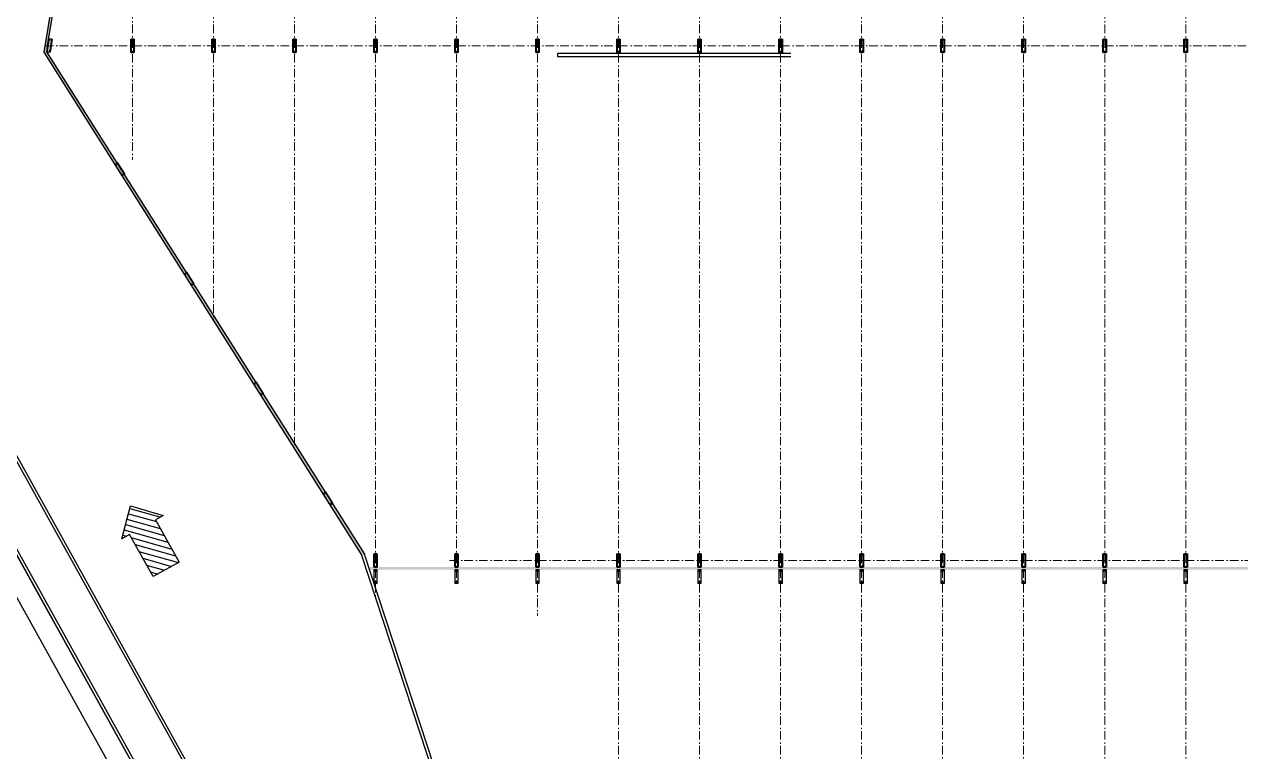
# Model space of a CAD drawing. Header units: millimetres. Extents: x 199 to 443, y 158 to 366.
# Drawn here: x 252.1 to 340.7, y 261.8 to 314.8 of the extents above; entities that cross this region are included whole.
import ezdxf

# ---------------------------------------------------------------- set-up
doc = ezdxf.new("R2010")
doc.units = ezdxf.units.MM
doc.linetypes.add('DASHED', pattern=[0.75, 0.5, -0.25])
doc.linetypes.add('STYLE_12', pattern=[1.04164, 0.625, -0.208282, 0.069427, -0.138931])
for name, color, linetype in [('000 - MUROS', 252, 'Continuous'), ('Caminos', 8, 'Continuous'), ('COTAS', 121, 'Continuous'), ('Mobiliario', 8, 'Continuous')]:
    doc.layers.add(name, color=color, linetype=linetype)
doc.layers.add('000 - ZOOM', color=1, linetype='DASHED', lineweight=30)
doc.layers.add('Eje-Columnas', color=252, linetype='STYLE_12', lineweight=5)

msp = doc.modelspace()

# ---------------------------------------------------------------- hatches: boundary and pattern name
at = {"layer": 'Caminos'}
h = msp.add_hatch(dxfattribs=at)
h.set_pattern_fill('ANSI31', color=256, scale=3.24087, angle=299.22659, style=0)
h.set_pattern_definition([(344.226593, (-606.88185, 3141.88112), (0.11012217, 0.389854063), [])])
h.paths.add_polyline_path([(259.842, 279.727), (262.228, 279.008), (261.662, 278.692), (263.38, 275.622), (261.489, 274.564), (259.772, 277.634), (259.206, 277.318)])
at = {"layer": 'Mobiliario', "transparency": 33554687}
h = msp.add_hatch(color=256, dxfattribs=at)
h.dxf.hatch_style = 1
h.paths.add_polyline_path([(259.696, 350.262), (253.528, 312.766), (253.737, 312.808), (259.867, 350.064)])
h = msp.add_hatch(color=256, dxfattribs=at)
h.dxf.hatch_style = 1
h.paths.add_polyline_path([(253.528, 312.766), (276.692, 276.116), (276.882, 276.179), (276.874, 276.202), (253.737, 312.808)])
h = msp.add_hatch(color=256, dxfattribs=at)
h.dxf.hatch_style = 1
h.paths.add_polyline_path([(413.517, 275.262), (277.28, 275.262), (277.28, 275.066), (413.517, 275.066)])

# ---------------------------------------------------------------- linework, layer by layer
at = {"layer": '000 - MUROS'}
for points in [[(253.809, 313.245), (259.867, 350.064), (289.642, 350.063), (289.642, 350.262), (259.696, 350.262), (253.528, 312.766), (276.692, 276.116)], [(253.777, 313.048), (253.737, 312.808), (276.874, 276.202)], [(253.828, 312.666), (253.954, 312.466)], [(307.938, 312.666), (290.938, 312.666)], [(290.938, 312.466), (307.938, 312.466)], [(289.373, 237.499), (276.692, 276.116)], [(289.563, 237.562), (276.874, 276.202)]]:
    msp.add_lwpolyline(points, dxfattribs=at)
at = {"layer": '000 - MUROS', "color": 8}
for points in [[(253.886, 313.761), (253.911, 313.758), (253.768, 312.798), (253.743, 312.802)], [(254.109, 313.728), (254.133, 313.725), (253.991, 312.765), (253.966, 312.769)], [(259.867, 313.73), (259.892, 313.73), (259.892, 312.76), (259.867, 312.76)], [(260.092, 313.73), (260.117, 313.73), (260.117, 312.76), (260.092, 312.76)], [(265.767, 313.73), (265.792, 313.73), (265.792, 312.76), (265.767, 312.76)], [(265.992, 313.73), (266.017, 313.73), (266.017, 312.76), (265.992, 312.76)], [(271.667, 313.73), (271.692, 313.73), (271.692, 312.76), (271.667, 312.76)], [(271.892, 313.73), (271.917, 313.73), (271.917, 312.76), (271.892, 312.76)], [(277.567, 313.73), (277.592, 313.73), (277.592, 312.76), (277.567, 312.76)], [(277.792, 313.73), (277.817, 313.73), (277.817, 312.76), (277.792, 312.76)], [(283.467, 313.73), (283.492, 313.73), (283.492, 312.76), (283.467, 312.76)], [(283.692, 313.73), (283.717, 313.73), (283.717, 312.76), (283.692, 312.76)], [(289.367, 313.73), (289.392, 313.73), (289.392, 312.76), (289.367, 312.76)], [(289.592, 313.73), (289.617, 313.73), (289.617, 312.76), (289.592, 312.76)], [(295.267, 313.73), (295.292, 313.73), (295.292, 312.76), (295.267, 312.76)], [(295.492, 313.73), (295.517, 313.73), (295.517, 312.76), (295.492, 312.76)], [(301.167, 313.73), (301.192, 313.73), (301.192, 312.76), (301.167, 312.76)], [(301.392, 313.73), (301.417, 313.73), (301.417, 312.76), (301.392, 312.76)], [(307.067, 313.73), (307.092, 313.73), (307.092, 312.76), (307.067, 312.76)], [(307.292, 313.73), (307.317, 313.73), (307.317, 312.76), (307.292, 312.76)], [(312.967, 313.73), (312.992, 313.73), (312.992, 312.76), (312.967, 312.76)], [(313.192, 313.73), (313.217, 313.73), (313.217, 312.76), (313.192, 312.76)], [(318.867, 313.73), (318.892, 313.73), (318.892, 312.76), (318.867, 312.76)], [(319.092, 313.73), (319.117, 313.73), (319.117, 312.76), (319.092, 312.76)], [(324.767, 313.73), (324.792, 313.73), (324.792, 312.76), (324.767, 312.76)], [(324.992, 313.73), (325.017, 313.73), (325.017, 312.76), (324.992, 312.76)], [(330.667, 313.73), (330.692, 313.73), (330.692, 312.76), (330.667, 312.76)], [(330.892, 313.73), (330.917, 313.73), (330.917, 312.76), (330.892, 312.76)], [(336.567, 313.73), (336.592, 313.73), (336.592, 312.76), (336.567, 312.76)], [(336.792, 313.73), (336.817, 313.73), (336.817, 312.76), (336.792, 312.76)], [(259.218, 303.765), (259.239, 303.778), (258.72, 304.598), (258.699, 304.584)], [(259.408, 303.885), (259.429, 303.899), (258.91, 304.718), (258.889, 304.705)], [(264.269, 295.772), (264.29, 295.786), (263.771, 296.605), (263.75, 296.592)], [(264.459, 295.893), (264.481, 295.906), (263.962, 296.726), (263.94, 296.712)], [(269.321, 287.78), (269.342, 287.793), (268.823, 288.613), (268.802, 288.599)], [(269.511, 287.9), (269.532, 287.914), (269.013, 288.733), (268.992, 288.72)], [(274.372, 279.787), (274.394, 279.801), (273.875, 280.62), (273.854, 280.607)], [(274.563, 279.908), (274.584, 279.921), (274.065, 280.741), (274.044, 280.727)], [(277.567, 276.23), (277.592, 276.23), (277.592, 275.26), (277.567, 275.26)], [(277.792, 276.23), (277.817, 276.23), (277.817, 275.26), (277.792, 275.26)], [(283.467, 276.23), (283.492, 276.23), (283.492, 275.26), (283.467, 275.26)], [(283.692, 276.23), (283.717, 276.23), (283.717, 275.26), (283.692, 275.26)], [(289.367, 276.23), (289.392, 276.23), (289.392, 275.26), (289.367, 275.26)], [(289.592, 276.23), (289.617, 276.23), (289.617, 275.26), (289.592, 275.26)], [(295.267, 276.23), (295.292, 276.23), (295.292, 275.26), (295.267, 275.26)], [(295.492, 276.23), (295.517, 276.23), (295.517, 275.26), (295.492, 275.26)], [(301.167, 276.23), (301.192, 276.23), (301.192, 275.26), (301.167, 275.26)], [(301.392, 276.23), (301.417, 276.23), (301.417, 275.26), (301.392, 275.26)], [(307.067, 276.23), (307.092, 276.23), (307.092, 275.26), (307.067, 275.26)], [(307.292, 276.23), (307.317, 276.23), (307.317, 275.26), (307.292, 275.26)], [(312.967, 276.23), (312.992, 276.23), (312.992, 275.26), (312.967, 275.26)], [(313.192, 276.23), (313.217, 276.23), (313.217, 275.26), (313.192, 275.26)], [(318.867, 276.23), (318.892, 276.23), (318.892, 275.26), (318.867, 275.26)], [(319.092, 276.23), (319.117, 276.23), (319.117, 275.26), (319.092, 275.26)], [(324.767, 276.23), (324.792, 276.23), (324.792, 275.26), (324.767, 275.26)], [(324.992, 276.23), (325.017, 276.23), (325.017, 275.26), (324.992, 275.26)], [(330.667, 276.23), (330.692, 276.23), (330.692, 275.26), (330.667, 275.26)], [(330.892, 276.23), (330.917, 276.23), (330.917, 275.26), (330.892, 275.26)], [(336.567, 276.23), (336.592, 276.23), (336.592, 275.26), (336.567, 275.26)], [(336.792, 276.23), (336.817, 276.23), (336.817, 275.26), (336.792, 275.26)], [(277.567, 274.094), (277.592, 274.094), (277.592, 275.064), (277.567, 275.064)], [(277.792, 274.094), (277.817, 274.094), (277.817, 275.064), (277.792, 275.064)], [(283.467, 274.094), (283.492, 274.094), (283.492, 275.064), (283.467, 275.064)], [(283.692, 274.094), (283.717, 274.094), (283.717, 275.064), (283.692, 275.064)], [(289.367, 274.094), (289.392, 274.094), (289.392, 275.064), (289.367, 275.064)], [(289.592, 274.094), (289.617, 274.094), (289.617, 275.064), (289.592, 275.064)], [(295.267, 274.094), (295.292, 274.094), (295.292, 275.064), (295.267, 275.064)], [(295.492, 274.094), (295.517, 274.094), (295.517, 275.064), (295.492, 275.064)], [(301.167, 274.094), (301.192, 274.094), (301.192, 275.064), (301.167, 275.064)], [(301.392, 274.094), (301.417, 274.094), (301.417, 275.064), (301.392, 275.064)], [(307.067, 274.094), (307.092, 274.094), (307.092, 275.064), (307.067, 275.064)], [(307.292, 274.094), (307.317, 274.094), (307.317, 275.064), (307.292, 275.064)], [(312.967, 274.094), (312.992, 274.094), (312.992, 275.064), (312.967, 275.064)], [(313.192, 274.094), (313.217, 274.094), (313.217, 275.064), (313.192, 275.064)], [(318.867, 274.094), (318.892, 274.094), (318.892, 275.064), (318.867, 275.064)], [(319.092, 274.094), (319.117, 274.094), (319.117, 275.064), (319.092, 275.064)], [(324.767, 274.094), (324.792, 274.094), (324.792, 275.064), (324.767, 275.064)], [(324.992, 274.094), (325.017, 274.094), (325.017, 275.064), (324.992, 275.064)], [(330.667, 274.094), (330.692, 274.094), (330.692, 275.064), (330.667, 275.064)], [(330.892, 274.094), (330.917, 274.094), (330.917, 275.064), (330.892, 275.064)], [(336.567, 274.094), (336.592, 274.094), (336.592, 275.064), (336.567, 275.064)], [(336.792, 274.094), (336.817, 274.094), (336.817, 275.064), (336.792, 275.064)]]:
    msp.add_lwpolyline(points, close=True, dxfattribs=at)
at = {"layer": '000 - MUROS'}
for points in [[(253.947, 313.659), (253.946, 313.652), (253.901, 313.658, -0.414214), (253.897, 313.664), (253.91, 313.753, -0.414214), (253.916, 313.757), (254.104, 313.729, -0.414214), (254.108, 313.723), (254.095, 313.634, -0.414214), (254.089, 313.63), (254.045, 313.637), (254.046, 313.645), (254.082, 313.639, 0.414214), (254.088, 313.643), (254.099, 313.717, 0.414214), (254.095, 313.722), (253.923, 313.748, 0.414214), (253.917, 313.744), (253.906, 313.671, 0.414214), (253.91, 313.665)], [(259.942, 313.638), (259.942, 313.63), (259.897, 313.63, -0.414214), (259.892, 313.635), (259.892, 313.725, -0.414214), (259.897, 313.73), (260.087, 313.73, -0.414214), (260.092, 313.725), (260.092, 313.635, -0.414214), (260.087, 313.63), (260.042, 313.63), (260.042, 313.638), (260.079, 313.638, 0.414214), (260.084, 313.643), (260.084, 313.717, 0.414214), (260.079, 313.722), (259.905, 313.722, 0.414214), (259.9, 313.717), (259.9, 313.643, 0.414214), (259.905, 313.638)], [(265.842, 313.638), (265.842, 313.63), (265.797, 313.63, -0.414214), (265.792, 313.635), (265.792, 313.725, -0.414214), (265.797, 313.73), (265.987, 313.73, -0.414214), (265.992, 313.725), (265.992, 313.635, -0.414214), (265.987, 313.63), (265.942, 313.63), (265.942, 313.638), (265.979, 313.638, 0.414214), (265.984, 313.643), (265.984, 313.717, 0.414214), (265.979, 313.722), (265.805, 313.722, 0.414214), (265.8, 313.717), (265.8, 313.643, 0.414214), (265.805, 313.638)], [(271.742, 313.638), (271.742, 313.63), (271.697, 313.63, -0.414214), (271.692, 313.635), (271.692, 313.725, -0.414214), (271.697, 313.73), (271.887, 313.73, -0.414214), (271.892, 313.725), (271.892, 313.635, -0.414214), (271.887, 313.63), (271.842, 313.63), (271.842, 313.638), (271.879, 313.638, 0.414214), (271.884, 313.643), (271.884, 313.717, 0.414214), (271.879, 313.722), (271.705, 313.722, 0.414214), (271.7, 313.717), (271.7, 313.643, 0.414214), (271.705, 313.638)], [(277.642, 313.638), (277.642, 313.63), (277.597, 313.63, -0.414214), (277.592, 313.635), (277.592, 313.725, -0.414214), (277.597, 313.73), (277.787, 313.73, -0.414214), (277.792, 313.725), (277.792, 313.635, -0.414214), (277.787, 313.63), (277.742, 313.63), (277.742, 313.638), (277.779, 313.638, 0.414214), (277.784, 313.643), (277.784, 313.717, 0.414214), (277.779, 313.722), (277.605, 313.722, 0.414214), (277.6, 313.717), (277.6, 313.643, 0.414214), (277.605, 313.638)], [(283.542, 313.638), (283.542, 313.63), (283.497, 313.63, -0.414214), (283.492, 313.635), (283.492, 313.725, -0.414214), (283.497, 313.73), (283.687, 313.73, -0.414214), (283.692, 313.725), (283.692, 313.635, -0.414214), (283.687, 313.63), (283.642, 313.63), (283.642, 313.638), (283.679, 313.638, 0.414214), (283.684, 313.643), (283.684, 313.717, 0.414214), (283.679, 313.722), (283.505, 313.722, 0.414214), (283.5, 313.717), (283.5, 313.643, 0.414214), (283.505, 313.638)], [(289.442, 313.638), (289.442, 313.63), (289.397, 313.63, -0.414214), (289.392, 313.635), (289.392, 313.725, -0.414214), (289.397, 313.73), (289.587, 313.73, -0.414214), (289.592, 313.725), (289.592, 313.635, -0.414214), (289.587, 313.63), (289.542, 313.63), (289.542, 313.638), (289.579, 313.638, 0.414214), (289.584, 313.643), (289.584, 313.717, 0.414214), (289.579, 313.722), (289.405, 313.722, 0.414214), (289.4, 313.717), (289.4, 313.643, 0.414214), (289.405, 313.638)], [(295.342, 313.638), (295.342, 313.63), (295.297, 313.63, -0.414214), (295.292, 313.635), (295.292, 313.725, -0.414214), (295.297, 313.73), (295.487, 313.73, -0.414214), (295.492, 313.725), (295.492, 313.635, -0.414214), (295.487, 313.63), (295.442, 313.63), (295.442, 313.638), (295.479, 313.638, 0.414214), (295.484, 313.643), (295.484, 313.717, 0.414214), (295.479, 313.722), (295.305, 313.722, 0.414214), (295.3, 313.717), (295.3, 313.643, 0.414214), (295.305, 313.638)], [(301.242, 313.638), (301.242, 313.63), (301.197, 313.63, -0.414214), (301.192, 313.635), (301.192, 313.725, -0.414214), (301.197, 313.73), (301.387, 313.73, -0.414214), (301.392, 313.725), (301.392, 313.635, -0.414214), (301.387, 313.63), (301.342, 313.63), (301.342, 313.638), (301.379, 313.638, 0.414214), (301.384, 313.643), (301.384, 313.717, 0.414214), (301.379, 313.722), (301.205, 313.722, 0.414214), (301.2, 313.717), (301.2, 313.643, 0.414214), (301.205, 313.638)], [(307.142, 313.638), (307.142, 313.63), (307.097, 313.63, -0.414214), (307.092, 313.635), (307.092, 313.725, -0.414214), (307.097, 313.73), (307.287, 313.73, -0.414214), (307.292, 313.725), (307.292, 313.635, -0.414214), (307.287, 313.63), (307.242, 313.63), (307.242, 313.638), (307.279, 313.638, 0.414214), (307.284, 313.643), (307.284, 313.717, 0.414214), (307.279, 313.722), (307.105, 313.722, 0.414214), (307.1, 313.717), (307.1, 313.643, 0.414214), (307.105, 313.638)], [(313.042, 313.638), (313.042, 313.63), (312.997, 313.63, -0.414214), (312.992, 313.635), (312.992, 313.725, -0.414214), (312.997, 313.73), (313.187, 313.73, -0.414214), (313.192, 313.725), (313.192, 313.635, -0.414214), (313.187, 313.63), (313.142, 313.63), (313.142, 313.638), (313.179, 313.638, 0.414214), (313.184, 313.643), (313.184, 313.717, 0.414214), (313.179, 313.722), (313.005, 313.722, 0.414214), (313, 313.717), (313, 313.643, 0.414214), (313.005, 313.638)], [(318.942, 313.638), (318.942, 313.63), (318.897, 313.63, -0.414214), (318.892, 313.635), (318.892, 313.725, -0.414214), (318.897, 313.73), (319.087, 313.73, -0.414214), (319.092, 313.725), (319.092, 313.635, -0.414214), (319.087, 313.63), (319.042, 313.63), (319.042, 313.638), (319.079, 313.638, 0.414214), (319.084, 313.643), (319.084, 313.717, 0.414214), (319.079, 313.722), (318.905, 313.722, 0.414214), (318.9, 313.717), (318.9, 313.643, 0.414214), (318.905, 313.638)], [(324.842, 313.638), (324.842, 313.63), (324.797, 313.63, -0.414214), (324.792, 313.635), (324.792, 313.725, -0.414214), (324.797, 313.73), (324.987, 313.73, -0.414214), (324.992, 313.725), (324.992, 313.635, -0.414214), (324.987, 313.63), (324.942, 313.63), (324.942, 313.638), (324.979, 313.638, 0.414214), (324.984, 313.643), (324.984, 313.717, 0.414214), (324.979, 313.722), (324.805, 313.722, 0.414214), (324.8, 313.717), (324.8, 313.643, 0.414214), (324.805, 313.638)], [(330.742, 313.638), (330.742, 313.63), (330.697, 313.63, -0.414214), (330.692, 313.635), (330.692, 313.725, -0.414214), (330.697, 313.73), (330.887, 313.73, -0.414214), (330.892, 313.725), (330.892, 313.635, -0.414214), (330.887, 313.63), (330.842, 313.63), (330.842, 313.638), (330.879, 313.638, 0.414214), (330.884, 313.643), (330.884, 313.717, 0.414214), (330.879, 313.722), (330.705, 313.722, 0.414214), (330.7, 313.717), (330.7, 313.643, 0.414214), (330.705, 313.638)], [(336.642, 313.638), (336.642, 313.63), (336.597, 313.63, -0.414214), (336.592, 313.635), (336.592, 313.725, -0.414214), (336.597, 313.73), (336.787, 313.73, -0.414214), (336.792, 313.725), (336.792, 313.635, -0.414214), (336.787, 313.63), (336.742, 313.63), (336.742, 313.638), (336.779, 313.638, 0.414214), (336.784, 313.643), (336.784, 313.717, 0.414214), (336.779, 313.722), (336.605, 313.722, 0.414214), (336.6, 313.717), (336.6, 313.643, 0.414214), (336.605, 313.638)], [(253.831, 312.882), (253.832, 312.89), (253.788, 312.897, 0.414214), (253.782, 312.892), (253.769, 312.803, 0.414214), (253.773, 312.798), (253.961, 312.77, 0.414214), (253.967, 312.774), (253.98, 312.863, 0.414214), (253.976, 312.869), (253.931, 312.875), (253.93, 312.867), (253.966, 312.862, -0.414214), (253.971, 312.856), (253.96, 312.783, -0.414214), (253.954, 312.779), (253.782, 312.804, -0.414214), (253.778, 312.81), (253.789, 312.883, -0.414214), (253.794, 312.887)], [(259.942, 312.852), (259.942, 312.86), (259.897, 312.86, 0.414214), (259.892, 312.855), (259.892, 312.765, 0.414214), (259.897, 312.76), (260.087, 312.76, 0.414214), (260.092, 312.765), (260.092, 312.855, 0.414214), (260.087, 312.86), (260.042, 312.86), (260.042, 312.852), (260.079, 312.852, -0.414214), (260.084, 312.847), (260.084, 312.773, -0.414214), (260.079, 312.768), (259.905, 312.768, -0.414214), (259.9, 312.773), (259.9, 312.847, -0.414214), (259.905, 312.852)], [(265.842, 312.852), (265.842, 312.86), (265.797, 312.86, 0.414214), (265.792, 312.855), (265.792, 312.765, 0.414214), (265.797, 312.76), (265.987, 312.76, 0.414214), (265.992, 312.765), (265.992, 312.855, 0.414214), (265.987, 312.86), (265.942, 312.86), (265.942, 312.852), (265.979, 312.852, -0.414214), (265.984, 312.847), (265.984, 312.773, -0.414214), (265.979, 312.768), (265.805, 312.768, -0.414214), (265.8, 312.773), (265.8, 312.847, -0.414214), (265.805, 312.852)], [(271.742, 312.852), (271.742, 312.86), (271.697, 312.86, 0.414214), (271.692, 312.855), (271.692, 312.765, 0.414214), (271.697, 312.76), (271.887, 312.76, 0.414214), (271.892, 312.765), (271.892, 312.855, 0.414214), (271.887, 312.86), (271.842, 312.86), (271.842, 312.852), (271.879, 312.852, -0.414214), (271.884, 312.847), (271.884, 312.773, -0.414214), (271.879, 312.768), (271.705, 312.768, -0.414214), (271.7, 312.773), (271.7, 312.847, -0.414214), (271.705, 312.852)], [(277.642, 312.852), (277.642, 312.86), (277.597, 312.86, 0.414214), (277.592, 312.855), (277.592, 312.765, 0.414214), (277.597, 312.76), (277.787, 312.76, 0.414214), (277.792, 312.765), (277.792, 312.855, 0.414214), (277.787, 312.86), (277.742, 312.86), (277.742, 312.852), (277.779, 312.852, -0.414214), (277.784, 312.847), (277.784, 312.773, -0.414214), (277.779, 312.768), (277.605, 312.768, -0.414214), (277.6, 312.773), (277.6, 312.847, -0.414214), (277.605, 312.852)], [(283.542, 312.852), (283.542, 312.86), (283.497, 312.86, 0.414214), (283.492, 312.855), (283.492, 312.765, 0.414214), (283.497, 312.76), (283.687, 312.76, 0.414214), (283.692, 312.765), (283.692, 312.855, 0.414214), (283.687, 312.86), (283.642, 312.86), (283.642, 312.852), (283.679, 312.852, -0.414214), (283.684, 312.847), (283.684, 312.773, -0.414214), (283.679, 312.768), (283.505, 312.768, -0.414214), (283.5, 312.773), (283.5, 312.847, -0.414214), (283.505, 312.852)], [(289.442, 312.852), (289.442, 312.86), (289.397, 312.86, 0.414214), (289.392, 312.855), (289.392, 312.765, 0.414214), (289.397, 312.76), (289.587, 312.76, 0.414214), (289.592, 312.765), (289.592, 312.855, 0.414214), (289.587, 312.86), (289.542, 312.86), (289.542, 312.852), (289.579, 312.852, -0.414214), (289.584, 312.847), (289.584, 312.773, -0.414214), (289.579, 312.768), (289.405, 312.768, -0.414214), (289.4, 312.773), (289.4, 312.847, -0.414214), (289.405, 312.852)], [(295.342, 312.852), (295.342, 312.86), (295.297, 312.86, 0.414214), (295.292, 312.855), (295.292, 312.765, 0.414214), (295.297, 312.76), (295.487, 312.76, 0.414214), (295.492, 312.765), (295.492, 312.855, 0.414214), (295.487, 312.86), (295.442, 312.86), (295.442, 312.852), (295.479, 312.852, -0.414214), (295.484, 312.847), (295.484, 312.773, -0.414214), (295.479, 312.768), (295.305, 312.768, -0.414214), (295.3, 312.773), (295.3, 312.847, -0.414214), (295.305, 312.852)], [(301.242, 312.852), (301.242, 312.86), (301.197, 312.86, 0.414214), (301.192, 312.855), (301.192, 312.765, 0.414214), (301.197, 312.76), (301.387, 312.76, 0.414214), (301.392, 312.765), (301.392, 312.855, 0.414214), (301.387, 312.86), (301.342, 312.86), (301.342, 312.852), (301.379, 312.852, -0.414214), (301.384, 312.847), (301.384, 312.773, -0.414214), (301.379, 312.768), (301.205, 312.768, -0.414214), (301.2, 312.773), (301.2, 312.847, -0.414214), (301.205, 312.852)], [(307.142, 312.852), (307.142, 312.86), (307.097, 312.86, 0.414214), (307.092, 312.855), (307.092, 312.765, 0.414214), (307.097, 312.76), (307.287, 312.76, 0.414214), (307.292, 312.765), (307.292, 312.855, 0.414214), (307.287, 312.86), (307.242, 312.86), (307.242, 312.852), (307.279, 312.852, -0.414214), (307.284, 312.847), (307.284, 312.773, -0.414214), (307.279, 312.768), (307.105, 312.768, -0.414214), (307.1, 312.773), (307.1, 312.847, -0.414214), (307.105, 312.852)], [(313.042, 312.852), (313.042, 312.86), (312.997, 312.86, 0.414214), (312.992, 312.855), (312.992, 312.765, 0.414214), (312.997, 312.76), (313.187, 312.76, 0.414214), (313.192, 312.765), (313.192, 312.855, 0.414214), (313.187, 312.86), (313.142, 312.86), (313.142, 312.852), (313.179, 312.852, -0.414214), (313.184, 312.847), (313.184, 312.773, -0.414214), (313.179, 312.768), (313.005, 312.768, -0.414214), (313, 312.773), (313, 312.847, -0.414214), (313.005, 312.852)], [(318.942, 312.852), (318.942, 312.86), (318.897, 312.86, 0.414214), (318.892, 312.855), (318.892, 312.765, 0.414214), (318.897, 312.76), (319.087, 312.76, 0.414214), (319.092, 312.765), (319.092, 312.855, 0.414214), (319.087, 312.86), (319.042, 312.86), (319.042, 312.852), (319.079, 312.852, -0.414214), (319.084, 312.847), (319.084, 312.773, -0.414214), (319.079, 312.768), (318.905, 312.768, -0.414214), (318.9, 312.773), (318.9, 312.847, -0.414214), (318.905, 312.852)], [(324.842, 312.852), (324.842, 312.86), (324.797, 312.86, 0.414214), (324.792, 312.855), (324.792, 312.765, 0.414214), (324.797, 312.76), (324.987, 312.76, 0.414214), (324.992, 312.765), (324.992, 312.855, 0.414214), (324.987, 312.86), (324.942, 312.86), (324.942, 312.852), (324.979, 312.852, -0.414214), (324.984, 312.847), (324.984, 312.773, -0.414214), (324.979, 312.768), (324.805, 312.768, -0.414214), (324.8, 312.773), (324.8, 312.847, -0.414214), (324.805, 312.852)], [(330.742, 312.852), (330.742, 312.86), (330.697, 312.86, 0.414214), (330.692, 312.855), (330.692, 312.765, 0.414214), (330.697, 312.76), (330.887, 312.76, 0.414214), (330.892, 312.765), (330.892, 312.855, 0.414214), (330.887, 312.86), (330.842, 312.86), (330.842, 312.852), (330.879, 312.852, -0.414214), (330.884, 312.847), (330.884, 312.773, -0.414214), (330.879, 312.768), (330.705, 312.768, -0.414214), (330.7, 312.773), (330.7, 312.847, -0.414214), (330.705, 312.852)], [(336.642, 312.852), (336.642, 312.86), (336.597, 312.86, 0.414214), (336.592, 312.855), (336.592, 312.765, 0.414214), (336.597, 312.76), (336.787, 312.76, 0.414214), (336.792, 312.765), (336.792, 312.855, 0.414214), (336.787, 312.86), (336.742, 312.86), (336.742, 312.852), (336.779, 312.852, -0.414214), (336.784, 312.847), (336.784, 312.773, -0.414214), (336.779, 312.768), (336.605, 312.768, -0.414214), (336.6, 312.773), (336.6, 312.847, -0.414214), (336.605, 312.852)], [(258.811, 304.547), (258.816, 304.54), (258.778, 304.516, -0.414214), (258.771, 304.517), (258.723, 304.593, -0.414214), (258.724, 304.6), (258.885, 304.702, -0.414214), (258.892, 304.7), (258.94, 304.624, -0.414214), (258.938, 304.618), (258.9, 304.593), (258.896, 304.6), (258.927, 304.62, 0.414214), (258.929, 304.627), (258.889, 304.689, 0.414214), (258.882, 304.691), (258.735, 304.598, 0.414214), (258.734, 304.591), (258.773, 304.528, 0.414214), (258.78, 304.527)], [(259.232, 303.883), (259.228, 303.889), (259.19, 303.865, 0.414214), (259.188, 303.858), (259.236, 303.782, 0.414214), (259.243, 303.781), (259.404, 303.883, 0.414214), (259.405, 303.889), (259.357, 303.965, 0.414214), (259.35, 303.967), (259.312, 303.943), (259.316, 303.936), (259.348, 303.956, -0.414214), (259.355, 303.954), (259.394, 303.892, -0.414214), (259.393, 303.885), (259.246, 303.792, -0.414214), (259.239, 303.793), (259.199, 303.856, -0.414214), (259.201, 303.863)], [(263.863, 296.554), (263.867, 296.547), (263.829, 296.523, -0.414214), (263.822, 296.525), (263.774, 296.601, -0.414214), (263.776, 296.608), (263.936, 296.71, -0.414214), (263.943, 296.708), (263.991, 296.632, -0.414214), (263.99, 296.625), (263.952, 296.601), (263.947, 296.608), (263.979, 296.628, 0.414214), (263.98, 296.634), (263.941, 296.697, 0.414214), (263.934, 296.698), (263.787, 296.605, 0.414214), (263.785, 296.599), (263.825, 296.536, 0.414214), (263.832, 296.534)], [(264.283, 295.89), (264.279, 295.897), (264.241, 295.873, 0.414214), (264.24, 295.866), (264.288, 295.79, 0.414214), (264.295, 295.788), (264.455, 295.89, 0.414214), (264.457, 295.897), (264.409, 295.973, 0.414214), (264.402, 295.974), (264.364, 295.95), (264.368, 295.944), (264.399, 295.963, -0.414214), (264.406, 295.962), (264.446, 295.899, -0.414214), (264.444, 295.892), (264.297, 295.799, -0.414214), (264.29, 295.801), (264.251, 295.863, -0.414214), (264.252, 295.87)], [(268.915, 288.562), (268.919, 288.555), (268.881, 288.531, -0.414214), (268.874, 288.532), (268.826, 288.608, -0.414214), (268.827, 288.615), (268.988, 288.717, -0.414214), (268.995, 288.715), (269.043, 288.639, -0.414214), (269.041, 288.633), (269.003, 288.608), (268.999, 288.615), (269.03, 288.635, 0.414214), (269.032, 288.642), (268.992, 288.704, 0.414214), (268.985, 288.706), (268.838, 288.613, 0.414214), (268.837, 288.606), (268.876, 288.543, 0.414214), (268.883, 288.542)], [(269.335, 287.898), (269.331, 287.904), (269.293, 287.88, 0.414214), (269.291, 287.873), (269.339, 287.797, 0.414214), (269.346, 287.796), (269.507, 287.897, 0.414214), (269.508, 287.904), (269.46, 287.98, 0.414214), (269.453, 287.982), (269.415, 287.958), (269.419, 287.951), (269.451, 287.971, -0.414214), (269.458, 287.969), (269.497, 287.907, -0.414214), (269.496, 287.9), (269.349, 287.807, -0.414214), (269.342, 287.808), (269.302, 287.871, -0.414214), (269.304, 287.878)], [(273.966, 280.569), (273.97, 280.562), (273.932, 280.538, -0.414214), (273.925, 280.54), (273.877, 280.616, -0.414214), (273.879, 280.623), (274.039, 280.725, -0.414214), (274.046, 280.723), (274.094, 280.647, -0.414214), (274.093, 280.64), (274.055, 280.616), (274.051, 280.623), (274.082, 280.643, 0.414214), (274.083, 280.649), (274.044, 280.712, 0.414214), (274.037, 280.713), (273.89, 280.62, 0.414214), (273.888, 280.614), (273.928, 280.551, 0.414214), (273.935, 280.549)], [(274.387, 279.905), (274.382, 279.912), (274.344, 279.888, 0.414214), (274.343, 279.881), (274.391, 279.805, 0.414214), (274.398, 279.803), (274.558, 279.905, 0.414214), (274.56, 279.912), (274.512, 279.988, 0.414214), (274.505, 279.989), (274.467, 279.965), (274.471, 279.959), (274.502, 279.978, -0.414214), (274.509, 279.977), (274.549, 279.914, -0.414214), (274.547, 279.907), (274.4, 279.814, -0.414214), (274.393, 279.816), (274.354, 279.878, -0.414214), (274.355, 279.885)], [(277.642, 276.138), (277.642, 276.13), (277.597, 276.13, -0.414214), (277.592, 276.135), (277.592, 276.225, -0.414214), (277.597, 276.23), (277.787, 276.23, -0.414214), (277.792, 276.225), (277.792, 276.135, -0.414214), (277.787, 276.13), (277.742, 276.13), (277.742, 276.138), (277.779, 276.138, 0.414214), (277.784, 276.143), (277.784, 276.217, 0.414214), (277.779, 276.222), (277.605, 276.222, 0.414214), (277.6, 276.217), (277.6, 276.143, 0.414214), (277.605, 276.138)], [(283.542, 276.138), (283.542, 276.13), (283.497, 276.13, -0.414214), (283.492, 276.135), (283.492, 276.225, -0.414214), (283.497, 276.23), (283.687, 276.23, -0.414214), (283.692, 276.225), (283.692, 276.135, -0.414214), (283.687, 276.13), (283.642, 276.13), (283.642, 276.138), (283.679, 276.138, 0.414214), (283.684, 276.143), (283.684, 276.217, 0.414214), (283.679, 276.222), (283.505, 276.222, 0.414214), (283.5, 276.217), (283.5, 276.143, 0.414214), (283.505, 276.138)], [(289.442, 276.138), (289.442, 276.13), (289.397, 276.13, -0.414214), (289.392, 276.135), (289.392, 276.225, -0.414214), (289.397, 276.23), (289.587, 276.23, -0.414214), (289.592, 276.225), (289.592, 276.135, -0.414214), (289.587, 276.13), (289.542, 276.13), (289.542, 276.138), (289.579, 276.138, 0.414214), (289.584, 276.143), (289.584, 276.217, 0.414214), (289.579, 276.222), (289.405, 276.222, 0.414214), (289.4, 276.217), (289.4, 276.143, 0.414214), (289.405, 276.138)], [(295.342, 276.138), (295.342, 276.13), (295.297, 276.13, -0.414214), (295.292, 276.135), (295.292, 276.225, -0.414214), (295.297, 276.23), (295.487, 276.23, -0.414214), (295.492, 276.225), (295.492, 276.135, -0.414214), (295.487, 276.13), (295.442, 276.13), (295.442, 276.138), (295.479, 276.138, 0.414214), (295.484, 276.143), (295.484, 276.217, 0.414214), (295.479, 276.222), (295.305, 276.222, 0.414214), (295.3, 276.217), (295.3, 276.143, 0.414214), (295.305, 276.138)], [(301.242, 276.138), (301.242, 276.13), (301.197, 276.13, -0.414214), (301.192, 276.135), (301.192, 276.225, -0.414214), (301.197, 276.23), (301.387, 276.23, -0.414214), (301.392, 276.225), (301.392, 276.135, -0.414214), (301.387, 276.13), (301.342, 276.13), (301.342, 276.138), (301.379, 276.138, 0.414214), (301.384, 276.143), (301.384, 276.217, 0.414214), (301.379, 276.222), (301.205, 276.222, 0.414214), (301.2, 276.217), (301.2, 276.143, 0.414214), (301.205, 276.138)], [(307.142, 276.138), (307.142, 276.13), (307.097, 276.13, -0.414214), (307.092, 276.135), (307.092, 276.225, -0.414214), (307.097, 276.23), (307.287, 276.23, -0.414214), (307.292, 276.225), (307.292, 276.135, -0.414214), (307.287, 276.13), (307.242, 276.13), (307.242, 276.138), (307.279, 276.138, 0.414214), (307.284, 276.143), (307.284, 276.217, 0.414214), (307.279, 276.222), (307.105, 276.222, 0.414214), (307.1, 276.217), (307.1, 276.143, 0.414214), (307.105, 276.138)], [(313.042, 276.138), (313.042, 276.13), (312.997, 276.13, -0.414214), (312.992, 276.135), (312.992, 276.225, -0.414214), (312.997, 276.23), (313.187, 276.23, -0.414214), (313.192, 276.225), (313.192, 276.135, -0.414214), (313.187, 276.13), (313.142, 276.13), (313.142, 276.138), (313.179, 276.138, 0.414214), (313.184, 276.143), (313.184, 276.217, 0.414214), (313.179, 276.222), (313.005, 276.222, 0.414214), (313, 276.217), (313, 276.143, 0.414214), (313.005, 276.138)], [(318.942, 276.138), (318.942, 276.13), (318.897, 276.13, -0.414214), (318.892, 276.135), (318.892, 276.225, -0.414214), (318.897, 276.23), (319.087, 276.23, -0.414214), (319.092, 276.225), (319.092, 276.135, -0.414214), (319.087, 276.13), (319.042, 276.13), (319.042, 276.138), (319.079, 276.138, 0.414214), (319.084, 276.143), (319.084, 276.217, 0.414214), (319.079, 276.222), (318.905, 276.222, 0.414214), (318.9, 276.217), (318.9, 276.143, 0.414214), (318.905, 276.138)], [(324.842, 276.138), (324.842, 276.13), (324.797, 276.13, -0.414214), (324.792, 276.135), (324.792, 276.225, -0.414214), (324.797, 276.23), (324.987, 276.23, -0.414214), (324.992, 276.225), (324.992, 276.135, -0.414214), (324.987, 276.13), (324.942, 276.13), (324.942, 276.138), (324.979, 276.138, 0.414214), (324.984, 276.143), (324.984, 276.217, 0.414214), (324.979, 276.222), (324.805, 276.222, 0.414214), (324.8, 276.217), (324.8, 276.143, 0.414214), (324.805, 276.138)], [(330.742, 276.138), (330.742, 276.13), (330.697, 276.13, -0.414214), (330.692, 276.135), (330.692, 276.225, -0.414214), (330.697, 276.23), (330.887, 276.23, -0.414214), (330.892, 276.225), (330.892, 276.135, -0.414214), (330.887, 276.13), (330.842, 276.13), (330.842, 276.138), (330.879, 276.138, 0.414214), (330.884, 276.143), (330.884, 276.217, 0.414214), (330.879, 276.222), (330.705, 276.222, 0.414214), (330.7, 276.217), (330.7, 276.143, 0.414214), (330.705, 276.138)], [(336.642, 276.138), (336.642, 276.13), (336.597, 276.13, -0.414214), (336.592, 276.135), (336.592, 276.225, -0.414214), (336.597, 276.23), (336.787, 276.23, -0.414214), (336.792, 276.225), (336.792, 276.135, -0.414214), (336.787, 276.13), (336.742, 276.13), (336.742, 276.138), (336.779, 276.138, 0.414214), (336.784, 276.143), (336.784, 276.217, 0.414214), (336.779, 276.222), (336.605, 276.222, 0.414214), (336.6, 276.217), (336.6, 276.143, 0.414214), (336.605, 276.138)], [(277.642, 275.352), (277.642, 275.36), (277.597, 275.36, 0.414214), (277.592, 275.355), (277.592, 275.265, 0.414214), (277.597, 275.26), (277.787, 275.26, 0.414214), (277.792, 275.265), (277.792, 275.355, 0.414214), (277.787, 275.36), (277.742, 275.36), (277.742, 275.352), (277.779, 275.352, -0.414214), (277.784, 275.347), (277.784, 275.273, -0.414214), (277.779, 275.268), (277.605, 275.268, -0.414214), (277.6, 275.273), (277.6, 275.347, -0.414214), (277.605, 275.352)], [(277.642, 274.972), (277.642, 274.964), (277.597, 274.964, -0.414214), (277.592, 274.969), (277.592, 275.059, -0.414214), (277.597, 275.064), (277.787, 275.064, -0.414214), (277.792, 275.059), (277.792, 274.969, -0.414214), (277.787, 274.964), (277.742, 274.964), (277.742, 274.972), (277.779, 274.972, 0.414214), (277.784, 274.977), (277.784, 275.051, 0.414214), (277.779, 275.056), (277.605, 275.056, 0.414214), (277.6, 275.051), (277.6, 274.977, 0.414214), (277.605, 274.972)], [(283.542, 275.352), (283.542, 275.36), (283.497, 275.36, 0.414214), (283.492, 275.355), (283.492, 275.265, 0.414214), (283.497, 275.26), (283.687, 275.26, 0.414214), (283.692, 275.265), (283.692, 275.355, 0.414214), (283.687, 275.36), (283.642, 275.36), (283.642, 275.352), (283.679, 275.352, -0.414214), (283.684, 275.347), (283.684, 275.273, -0.414214), (283.679, 275.268), (283.505, 275.268, -0.414214), (283.5, 275.273), (283.5, 275.347, -0.414214), (283.505, 275.352)], [(283.542, 274.972), (283.542, 274.964), (283.497, 274.964, -0.414214), (283.492, 274.969), (283.492, 275.059, -0.414214), (283.497, 275.064), (283.687, 275.064, -0.414214), (283.692, 275.059), (283.692, 274.969, -0.414214), (283.687, 274.964), (283.642, 274.964), (283.642, 274.972), (283.679, 274.972, 0.414214), (283.684, 274.977), (283.684, 275.051, 0.414214), (283.679, 275.056), (283.505, 275.056, 0.414214), (283.5, 275.051), (283.5, 274.977, 0.414214), (283.505, 274.972)], [(289.442, 275.352), (289.442, 275.36), (289.397, 275.36, 0.414214), (289.392, 275.355), (289.392, 275.265, 0.414214), (289.397, 275.26), (289.587, 275.26, 0.414214), (289.592, 275.265), (289.592, 275.355, 0.414214), (289.587, 275.36), (289.542, 275.36), (289.542, 275.352), (289.579, 275.352, -0.414214), (289.584, 275.347), (289.584, 275.273, -0.414214), (289.579, 275.268), (289.405, 275.268, -0.414214), (289.4, 275.273), (289.4, 275.347, -0.414214), (289.405, 275.352)], [(289.442, 274.972), (289.442, 274.964), (289.397, 274.964, -0.414214), (289.392, 274.969), (289.392, 275.059, -0.414214), (289.397, 275.064), (289.587, 275.064, -0.414214), (289.592, 275.059), (289.592, 274.969, -0.414214), (289.587, 274.964), (289.542, 274.964), (289.542, 274.972), (289.579, 274.972, 0.414214), (289.584, 274.977), (289.584, 275.051, 0.414214), (289.579, 275.056), (289.405, 275.056, 0.414214), (289.4, 275.051), (289.4, 274.977, 0.414214), (289.405, 274.972)], [(295.342, 275.352), (295.342, 275.36), (295.297, 275.36, 0.414214), (295.292, 275.355), (295.292, 275.265, 0.414214), (295.297, 275.26), (295.487, 275.26, 0.414214), (295.492, 275.265), (295.492, 275.355, 0.414214), (295.487, 275.36), (295.442, 275.36), (295.442, 275.352), (295.479, 275.352, -0.414214), (295.484, 275.347), (295.484, 275.273, -0.414214), (295.479, 275.268), (295.305, 275.268, -0.414214), (295.3, 275.273), (295.3, 275.347, -0.414214), (295.305, 275.352)], [(295.342, 274.972), (295.342, 274.964), (295.297, 274.964, -0.414214), (295.292, 274.969), (295.292, 275.059, -0.414214), (295.297, 275.064), (295.487, 275.064, -0.414214), (295.492, 275.059), (295.492, 274.969, -0.414214), (295.487, 274.964), (295.442, 274.964), (295.442, 274.972), (295.479, 274.972, 0.414214), (295.484, 274.977), (295.484, 275.051, 0.414214), (295.479, 275.056), (295.305, 275.056, 0.414214), (295.3, 275.051), (295.3, 274.977, 0.414214), (295.305, 274.972)], [(301.242, 275.352), (301.242, 275.36), (301.197, 275.36, 0.414214), (301.192, 275.355), (301.192, 275.265, 0.414214), (301.197, 275.26), (301.387, 275.26, 0.414214), (301.392, 275.265), (301.392, 275.355, 0.414214), (301.387, 275.36), (301.342, 275.36), (301.342, 275.352), (301.379, 275.352, -0.414214), (301.384, 275.347), (301.384, 275.273, -0.414214), (301.379, 275.268), (301.205, 275.268, -0.414214), (301.2, 275.273), (301.2, 275.347, -0.414214), (301.205, 275.352)], [(301.242, 274.972), (301.242, 274.964), (301.197, 274.964, -0.414214), (301.192, 274.969), (301.192, 275.059, -0.414214), (301.197, 275.064), (301.387, 275.064, -0.414214), (301.392, 275.059), (301.392, 274.969, -0.414214), (301.387, 274.964), (301.342, 274.964), (301.342, 274.972), (301.379, 274.972, 0.414214), (301.384, 274.977), (301.384, 275.051, 0.414214), (301.379, 275.056), (301.205, 275.056, 0.414214), (301.2, 275.051), (301.2, 274.977, 0.414214), (301.205, 274.972)], [(307.142, 275.352), (307.142, 275.36), (307.097, 275.36, 0.414214), (307.092, 275.355), (307.092, 275.265, 0.414214), (307.097, 275.26), (307.287, 275.26, 0.414214), (307.292, 275.265), (307.292, 275.355, 0.414214), (307.287, 275.36), (307.242, 275.36), (307.242, 275.352), (307.279, 275.352, -0.414214), (307.284, 275.347), (307.284, 275.273, -0.414214), (307.279, 275.268), (307.105, 275.268, -0.414214), (307.1, 275.273), (307.1, 275.347, -0.414214), (307.105, 275.352)], [(307.142, 274.972), (307.142, 274.964), (307.097, 274.964, -0.414214), (307.092, 274.969), (307.092, 275.059, -0.414214), (307.097, 275.064), (307.287, 275.064, -0.414214), (307.292, 275.059), (307.292, 274.969, -0.414214), (307.287, 274.964), (307.242, 274.964), (307.242, 274.972), (307.279, 274.972, 0.414214), (307.284, 274.977), (307.284, 275.051, 0.414214), (307.279, 275.056), (307.105, 275.056, 0.414214), (307.1, 275.051), (307.1, 274.977, 0.414214), (307.105, 274.972)], [(313.042, 275.352), (313.042, 275.36), (312.997, 275.36, 0.414214), (312.992, 275.355), (312.992, 275.265, 0.414214), (312.997, 275.26), (313.187, 275.26, 0.414214), (313.192, 275.265), (313.192, 275.355, 0.414214), (313.187, 275.36), (313.142, 275.36), (313.142, 275.352), (313.179, 275.352, -0.414214), (313.184, 275.347), (313.184, 275.273, -0.414214), (313.179, 275.268), (313.005, 275.268, -0.414214), (313, 275.273), (313, 275.347, -0.414214), (313.005, 275.352)], [(313.042, 274.972), (313.042, 274.964), (312.997, 274.964, -0.414214), (312.992, 274.969), (312.992, 275.059, -0.414214), (312.997, 275.064), (313.187, 275.064, -0.414214), (313.192, 275.059), (313.192, 274.969, -0.414214), (313.187, 274.964), (313.142, 274.964), (313.142, 274.972), (313.179, 274.972, 0.414214), (313.184, 274.977), (313.184, 275.051, 0.414214), (313.179, 275.056), (313.005, 275.056, 0.414214), (313, 275.051), (313, 274.977, 0.414214), (313.005, 274.972)], [(318.942, 275.352), (318.942, 275.36), (318.897, 275.36, 0.414214), (318.892, 275.355), (318.892, 275.265, 0.414214), (318.897, 275.26), (319.087, 275.26, 0.414214), (319.092, 275.265), (319.092, 275.355, 0.414214), (319.087, 275.36), (319.042, 275.36), (319.042, 275.352), (319.079, 275.352, -0.414214), (319.084, 275.347), (319.084, 275.273, -0.414214), (319.079, 275.268), (318.905, 275.268, -0.414214), (318.9, 275.273), (318.9, 275.347, -0.414214), (318.905, 275.352)], [(318.942, 274.972), (318.942, 274.964), (318.897, 274.964, -0.414214), (318.892, 274.969), (318.892, 275.059, -0.414214), (318.897, 275.064), (319.087, 275.064, -0.414214), (319.092, 275.059), (319.092, 274.969, -0.414214), (319.087, 274.964), (319.042, 274.964), (319.042, 274.972), (319.079, 274.972, 0.414214), (319.084, 274.977), (319.084, 275.051, 0.414214), (319.079, 275.056), (318.905, 275.056, 0.414214), (318.9, 275.051), (318.9, 274.977, 0.414214), (318.905, 274.972)], [(324.842, 275.352), (324.842, 275.36), (324.797, 275.36, 0.414214), (324.792, 275.355), (324.792, 275.265, 0.414214), (324.797, 275.26), (324.987, 275.26, 0.414214), (324.992, 275.265), (324.992, 275.355, 0.414214), (324.987, 275.36), (324.942, 275.36), (324.942, 275.352), (324.979, 275.352, -0.414214), (324.984, 275.347), (324.984, 275.273, -0.414214), (324.979, 275.268), (324.805, 275.268, -0.414214), (324.8, 275.273), (324.8, 275.347, -0.414214), (324.805, 275.352)], [(324.842, 274.972), (324.842, 274.964), (324.797, 274.964, -0.414214), (324.792, 274.969), (324.792, 275.059, -0.414214), (324.797, 275.064), (324.987, 275.064, -0.414214), (324.992, 275.059), (324.992, 274.969, -0.414214), (324.987, 274.964), (324.942, 274.964), (324.942, 274.972), (324.979, 274.972, 0.414214), (324.984, 274.977), (324.984, 275.051, 0.414214), (324.979, 275.056), (324.805, 275.056, 0.414214), (324.8, 275.051), (324.8, 274.977, 0.414214), (324.805, 274.972)], [(330.742, 275.352), (330.742, 275.36), (330.697, 275.36, 0.414214), (330.692, 275.355), (330.692, 275.265, 0.414214), (330.697, 275.26), (330.887, 275.26, 0.414214), (330.892, 275.265), (330.892, 275.355, 0.414214), (330.887, 275.36), (330.842, 275.36), (330.842, 275.352), (330.879, 275.352, -0.414214), (330.884, 275.347), (330.884, 275.273, -0.414214), (330.879, 275.268), (330.705, 275.268, -0.414214), (330.7, 275.273), (330.7, 275.347, -0.414214), (330.705, 275.352)], [(330.742, 274.972), (330.742, 274.964), (330.697, 274.964, -0.414214), (330.692, 274.969), (330.692, 275.059, -0.414214), (330.697, 275.064), (330.887, 275.064, -0.414214), (330.892, 275.059), (330.892, 274.969, -0.414214), (330.887, 274.964), (330.842, 274.964), (330.842, 274.972), (330.879, 274.972, 0.414214), (330.884, 274.977), (330.884, 275.051, 0.414214), (330.879, 275.056), (330.705, 275.056, 0.414214), (330.7, 275.051), (330.7, 274.977, 0.414214), (330.705, 274.972)], [(336.642, 275.352), (336.642, 275.36), (336.597, 275.36, 0.414214), (336.592, 275.355), (336.592, 275.265, 0.414214), (336.597, 275.26), (336.787, 275.26, 0.414214), (336.792, 275.265), (336.792, 275.355, 0.414214), (336.787, 275.36), (336.742, 275.36), (336.742, 275.352), (336.779, 275.352, -0.414214), (336.784, 275.347), (336.784, 275.273, -0.414214), (336.779, 275.268), (336.605, 275.268, -0.414214), (336.6, 275.273), (336.6, 275.347, -0.414214), (336.605, 275.352)], [(336.642, 274.972), (336.642, 274.964), (336.597, 274.964, -0.414214), (336.592, 274.969), (336.592, 275.059, -0.414214), (336.597, 275.064), (336.787, 275.064, -0.414214), (336.792, 275.059), (336.792, 274.969, -0.414214), (336.787, 274.964), (336.742, 274.964), (336.742, 274.972), (336.779, 274.972, 0.414214), (336.784, 274.977), (336.784, 275.051, 0.414214), (336.779, 275.056), (336.605, 275.056, 0.414214), (336.6, 275.051), (336.6, 274.977, 0.414214), (336.605, 274.972)], [(277.642, 274.186), (277.642, 274.194), (277.597, 274.194, 0.414214), (277.592, 274.189), (277.592, 274.099, 0.414214), (277.597, 274.094), (277.787, 274.094, 0.414214), (277.792, 274.099), (277.792, 274.189, 0.414214), (277.787, 274.194), (277.742, 274.194), (277.742, 274.186), (277.779, 274.186, -0.414214), (277.784, 274.181), (277.784, 274.107, -0.414214), (277.779, 274.102), (277.605, 274.102, -0.414214), (277.6, 274.107), (277.6, 274.181, -0.414214), (277.605, 274.186)], [(283.542, 274.186), (283.542, 274.194), (283.497, 274.194, 0.414214), (283.492, 274.189), (283.492, 274.099, 0.414214), (283.497, 274.094), (283.687, 274.094, 0.414214), (283.692, 274.099), (283.692, 274.189, 0.414214), (283.687, 274.194), (283.642, 274.194), (283.642, 274.186), (283.679, 274.186, -0.414214), (283.684, 274.181), (283.684, 274.107, -0.414214), (283.679, 274.102), (283.505, 274.102, -0.414214), (283.5, 274.107), (283.5, 274.181, -0.414214), (283.505, 274.186)], [(289.442, 274.186), (289.442, 274.194), (289.397, 274.194, 0.414214), (289.392, 274.189), (289.392, 274.099, 0.414214), (289.397, 274.094), (289.587, 274.094, 0.414214), (289.592, 274.099), (289.592, 274.189, 0.414214), (289.587, 274.194), (289.542, 274.194), (289.542, 274.186), (289.579, 274.186, -0.414214), (289.584, 274.181), (289.584, 274.107, -0.414214), (289.579, 274.102), (289.405, 274.102, -0.414214), (289.4, 274.107), (289.4, 274.181, -0.414214), (289.405, 274.186)], [(295.342, 274.186), (295.342, 274.194), (295.297, 274.194, 0.414214), (295.292, 274.189), (295.292, 274.099, 0.414214), (295.297, 274.094), (295.487, 274.094, 0.414214), (295.492, 274.099), (295.492, 274.189, 0.414214), (295.487, 274.194), (295.442, 274.194), (295.442, 274.186), (295.479, 274.186, -0.414214), (295.484, 274.181), (295.484, 274.107, -0.414214), (295.479, 274.102), (295.305, 274.102, -0.414214), (295.3, 274.107), (295.3, 274.181, -0.414214), (295.305, 274.186)], [(301.242, 274.186), (301.242, 274.194), (301.197, 274.194, 0.414214), (301.192, 274.189), (301.192, 274.099, 0.414214), (301.197, 274.094), (301.387, 274.094, 0.414214), (301.392, 274.099), (301.392, 274.189, 0.414214), (301.387, 274.194), (301.342, 274.194), (301.342, 274.186), (301.379, 274.186, -0.414214), (301.384, 274.181), (301.384, 274.107, -0.414214), (301.379, 274.102), (301.205, 274.102, -0.414214), (301.2, 274.107), (301.2, 274.181, -0.414214), (301.205, 274.186)], [(307.142, 274.186), (307.142, 274.194), (307.097, 274.194, 0.414214), (307.092, 274.189), (307.092, 274.099, 0.414214), (307.097, 274.094), (307.287, 274.094, 0.414214), (307.292, 274.099), (307.292, 274.189, 0.414214), (307.287, 274.194), (307.242, 274.194), (307.242, 274.186), (307.279, 274.186, -0.414214), (307.284, 274.181), (307.284, 274.107, -0.414214), (307.279, 274.102), (307.105, 274.102, -0.414214), (307.1, 274.107), (307.1, 274.181, -0.414214), (307.105, 274.186)], [(313.042, 274.186), (313.042, 274.194), (312.997, 274.194, 0.414214), (312.992, 274.189), (312.992, 274.099, 0.414214), (312.997, 274.094), (313.187, 274.094, 0.414214), (313.192, 274.099), (313.192, 274.189, 0.414214), (313.187, 274.194), (313.142, 274.194), (313.142, 274.186), (313.179, 274.186, -0.414214), (313.184, 274.181), (313.184, 274.107, -0.414214), (313.179, 274.102), (313.005, 274.102, -0.414214), (313, 274.107), (313, 274.181, -0.414214), (313.005, 274.186)], [(318.942, 274.186), (318.942, 274.194), (318.897, 274.194, 0.414214), (318.892, 274.189), (318.892, 274.099, 0.414214), (318.897, 274.094), (319.087, 274.094, 0.414214), (319.092, 274.099), (319.092, 274.189, 0.414214), (319.087, 274.194), (319.042, 274.194), (319.042, 274.186), (319.079, 274.186, -0.414214), (319.084, 274.181), (319.084, 274.107, -0.414214), (319.079, 274.102), (318.905, 274.102, -0.414214), (318.9, 274.107), (318.9, 274.181, -0.414214), (318.905, 274.186)], [(324.842, 274.186), (324.842, 274.194), (324.797, 274.194, 0.414214), (324.792, 274.189), (324.792, 274.099, 0.414214), (324.797, 274.094), (324.987, 274.094, 0.414214), (324.992, 274.099), (324.992, 274.189, 0.414214), (324.987, 274.194), (324.942, 274.194), (324.942, 274.186), (324.979, 274.186, -0.414214), (324.984, 274.181), (324.984, 274.107, -0.414214), (324.979, 274.102), (324.805, 274.102, -0.414214), (324.8, 274.107), (324.8, 274.181, -0.414214), (324.805, 274.186)], [(330.742, 274.186), (330.742, 274.194), (330.697, 274.194, 0.414214), (330.692, 274.189), (330.692, 274.099, 0.414214), (330.697, 274.094), (330.887, 274.094, 0.414214), (330.892, 274.099), (330.892, 274.189, 0.414214), (330.887, 274.194), (330.842, 274.194), (330.842, 274.186), (330.879, 274.186, -0.414214), (330.884, 274.181), (330.884, 274.107, -0.414214), (330.879, 274.102), (330.705, 274.102, -0.414214), (330.7, 274.107), (330.7, 274.181, -0.414214), (330.705, 274.186)], [(336.642, 274.186), (336.642, 274.194), (336.597, 274.194, 0.414214), (336.592, 274.189), (336.592, 274.099, 0.414214), (336.597, 274.094), (336.787, 274.094, 0.414214), (336.792, 274.099), (336.792, 274.189, 0.414214), (336.787, 274.194), (336.742, 274.194), (336.742, 274.186), (336.779, 274.186, -0.414214), (336.784, 274.181), (336.784, 274.107, -0.414214), (336.779, 274.102), (336.605, 274.102, -0.414214), (336.6, 274.107), (336.6, 274.181, -0.414214), (336.605, 274.186)]]:
    msp.add_lwpolyline(points, format="xyb", close=True, dxfattribs=at)
at = {"layer": '000 - ZOOM'}
msp.add_line((290.938, 312.666), (290.938, 312.466), dxfattribs=at)
at = {"layer": 'Caminos'}
for p, q in [((315.512, 157.865), (200.614, 364.806)), ((214.711, 342.507), (312.906, 165.647)), ((214.886, 342.604), (316.867, 158.926))]:
    msp.add_line(p, q, dxfattribs=at)
at = {"layer": 'Caminos', "linetype": 'Continuous'}
for p, q in [((209.183, 359.262), (316.037, 166.807)), ((209.412, 359.262), (316.208, 166.911))]:
    msp.add_line(p, q, dxfattribs=at)
at = {"layer": 'Caminos'}
msp.add_lwpolyline([(259.842, 279.727), (262.228, 279.008), (261.662, 278.692), (263.38, 275.622), (261.489, 274.564), (259.772, 277.634), (259.206, 277.318)], close=True, dxfattribs=at)
at = {"layer": 'COTAS', "color": 1}
msp.add_lwpolyline([(391.26, 223.149), (316.708, 158.801), (203.743, 362.262), (203.743, 362.262), (439.701, 362.113)], dxfattribs=at)
at = {"layer": 'COTAS'}
msp.add_lwpolyline([(316.708, 158.801), (313.296, 164.947), (312.205, 166.91), (309.003, 172.678), (306.478, 177.225), (303.576, 182.453), (301.309, 186.536), (298.925, 190.83), (295.721, 196.6), (285.542, 214.933), (275.573, 232.888), (267.691, 247.085), (260.659, 259.75), (246.681, 284.926), (232.431, 310.591), (221.843, 329.661), (215.418, 341.233), (209.767, 351.411), (206.69, 356.954), (203.743, 362.262)], dxfattribs=at)
at = {"layer": 'Eje-Columnas'}
for points in [[(259.992, 349.094), (259.992, 304.921)], [(265.892, 349.094), (265.892, 293.204)], [(271.792, 349.094), (271.792, 283.869)], [(277.692, 349.094), (277.692, 273.072)], [(283.592, 349.094), (283.592, 274.094)], [(289.492, 349.094), (289.492, 271.702)], [(295.392, 349.094), (295.392, 227.065)], [(301.292, 349.094), (301.292, 216.438)], [(307.192, 349.094), (307.192, 205.812)], [(313.092, 349.094), (313.092, 167.614)], [(318.992, 349.094), (318.992, 172.203)], [(324.892, 349.094), (324.892, 176.705)], [(330.792, 349.094), (330.792, 181.319)], [(336.692, 349.094), (336.692, 186.341)], [(253.607, 313.245), (413.717, 313.245)], [(283.083, 275.745), (431.417, 275.745)]]:
    msp.add_lwpolyline(points, dxfattribs=at)

doc.saveas('drawing.dxf')
